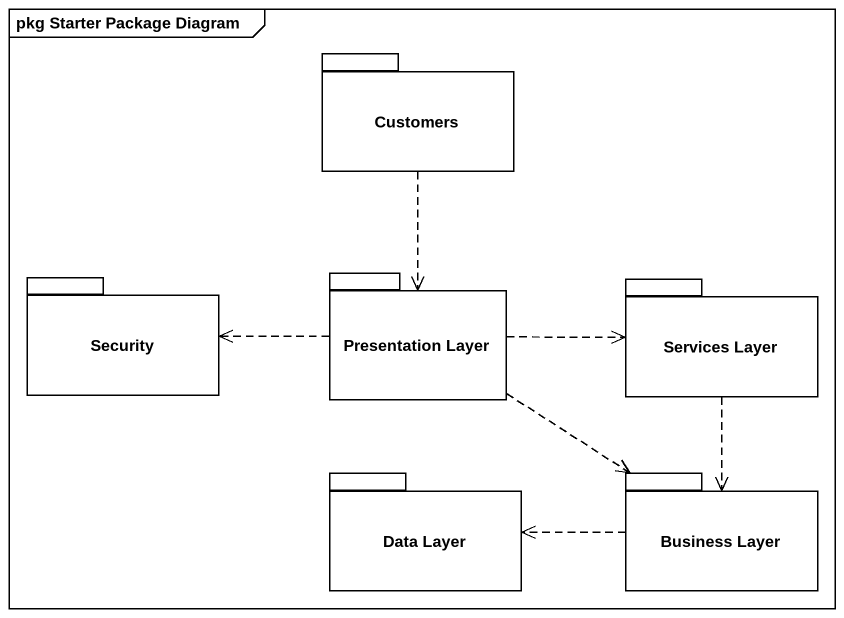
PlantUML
@startuml
mainframe pkg Starter Package Diagram
package Customers {
}
package Security {
}
package "Presentation Layer" as Presentation_Layer {
}
package "Services Layer" as Services_Layer {
}
package "Data Layer" as Data_Layer {
}
package "Business Layer" as Business_Layer {
}
Customers ..> Presentation_Layer
Presentation_Layer .left.> Security
Presentation_Layer .right.> Services_Layer
Presentation_Layer ..> Business_Layer
Services_Layer ..> Business_Layer
Business_Layer .left.> Data_Layer
@enduml
